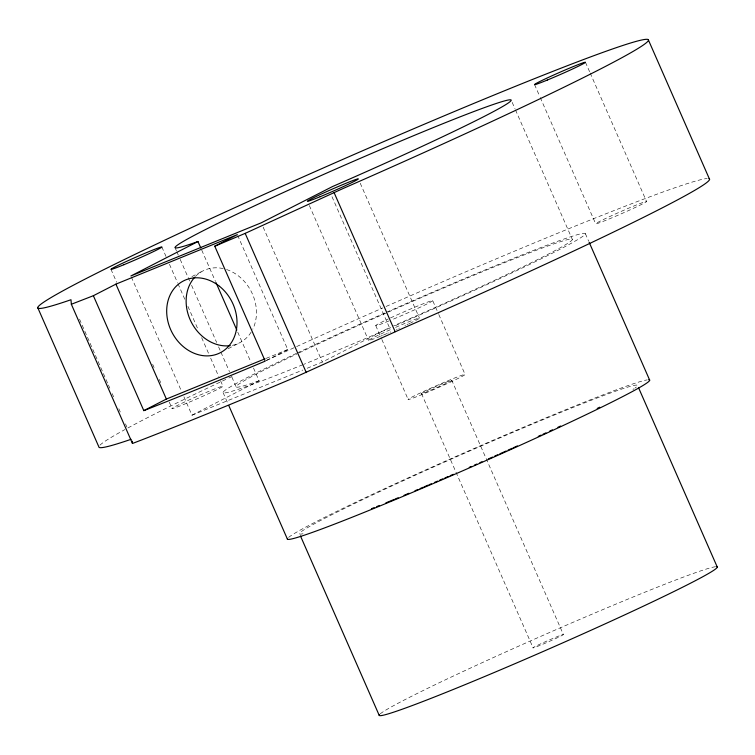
<?xml version="1.0" encoding="UTF-8"?>
<svg xmlns="http://www.w3.org/2000/svg" width="755" height="755" viewBox="0 0 755 755"><rect width="100%" height="100%" fill="white"/><g stroke="black" fill="none" stroke-linecap="round" stroke-linejoin="round"><path stroke-width="0.57" stroke-dasharray="3.77 2.83" d="M191.902 276.585L203.161 270.8M228.17 348.687L239.429 342.902M266.241 360.607L287.768 349.546L237.797 235.702M183.946 396.856L191.996 415.203L259.078 380.756L253.397 367.798M307.162 368.242L322.376 362.041L389.448 327.594L331.181 194.837M266.09 358.389L287.768 349.546M191.996 415.203L302.821 370.016M259.078 380.756L256.908 381.53A183.569 7.371 -23.7 0 1 297.036 353.868M585.436 62.25L589.712 71.989M590.174 73.037L646.563 201.51A27.784 1.114 -23.7 0 1 608.398 219.28A27.784 1.114 -23.7 0 1 608.388 217.176A27.784 1.114 -23.7 0 1 646.563 201.51M534.559 84.579L539.778 96.48M540.24 97.527L595.686 223.839M585.37 233.663L588.673 241.204M512.173 102.387L515.014 108.862M515.486 109.937L572.337 239.448M390.495 317.93A31.097 1.246 -23.7 0 1 432.69 300.613L438.334 313.476M438.787 314.514L465.108 374.48A31.097 1.246 -23.7 0 1 422.404 394.374A31.097 1.246 -23.7 0 1 422.394 392.015A31.097 1.246 -23.7 0 1 465.108 374.48M451.783 380.312A16.534 0.661 -23.7 0 1 429.17 390.854A16.534 0.661 -23.7 0 1 428.963 389.693A16.534 0.661 -23.7 0 1 451.783 380.312L563.381 634.53A16.534 0.661 -23.7 0 1 540.759 645.081A16.534 0.661 -23.7 0 1 540.552 643.911A16.534 0.661 -23.7 0 1 563.381 634.53M360.22 183.191L419.459 318.138M421.488 393.6L533.087 647.818M375.745 325.584L381.398 338.466M381.851 339.495L408.172 399.47M309.342 205.53L368.572 340.467M263.155 227.132L322.376 362.041M201.755 250.16L215.496 281.455M237.759 332.181L251.028 362.4M174.99 247.546L176.406 250.783M176.887 251.859L178.303 255.096M180.2 259.418L189.675 281.002M191.572 285.315L216.676 342.515M218.572 346.838L220.469 351.15M220.941 352.226L229.473 371.658M231.842 377.056L236.107 386.768M161.863 247.008L166.128 256.719M169.441 264.269L177.501 282.625M177.972 283.701L185.079 299.886M187.919 306.36L197.395 327.953M201.661 337.664L208.767 353.85M210.664 358.172L218.714 376.518M220.611 380.831L222.98 386.23A27.784 1.114 -23.7 0 1 185.032 403.925A27.784 1.114 -23.7 0 1 184.588 402.009A27.784 1.114 -23.7 0 1 222.98 386.23M223.074 392.553L228.274 404.406M131.361 277.057L181.578 391.458M110.976 269.327L116.657 282.276M152.661 364.297L154.086 367.534M159.296 379.406L160.721 382.653M169.243 402.075L172.093 408.549M79.511 319.148L107.937 383.908M108.409 384.984L109.824 388.221M112.193 393.619L113.618 396.856M118.828 408.729L120.253 411.966M125.462 423.838L126.887 427.075M99.934 445.205A333.427 13.382 -23.7 0 1 124.924 429.576M127.906 427.953A333.427 13.382 -23.7 0 1 227.812 378.472M228.859 377.981A333.427 13.382 -23.7 0 1 232.021 376.49M266.619 360.352A333.427 13.382 -23.7 0 1 382.87 307.889M386.06 306.483A333.427 13.382 -23.7 0 1 707.161 178.548M388.372 312.041A183.569 7.371 -23.7 0 1 572.318 239.335A183.569 7.371 -23.7 0 1 393.695 325.754M299.084 352.896A183.569 7.371 -23.7 0 1 387.324 312.513M288.589 537.418A197.81 7.937 -23.7 0 1 463.985 452.915A197.81 7.937 -23.7 0 1 647.177 379.888M303.038 533.747A184.579 7.408 -23.7 0 1 465.665 452.755A184.579 7.408 -23.7 0 1 635.078 388.004M634.087 388.683A184.579 7.408 -23.7 0 1 632.935 389.438M386.437 312.277A197.81 7.937 -23.7 0 1 585.333 233.569A197.81 7.937 -23.7 0 1 394.535 326.009M390.75 327.661A197.81 7.937 -23.7 0 1 383.191 330.935L377.557 333.37A197.81 7.937 -23.7 0 1 303.803 364.325M302.859 364.703A197.81 7.937 -23.7 0 1 252.179 384.437L249.159 385.531A197.81 7.937 -23.7 0 1 296.375 353.397M297.3 352.962A197.81 7.937 -23.7 0 1 385.494 312.693M432.69 300.613A31.097 1.246 -23.7 0 1 391.298 319.988M388.967 320.941A31.097 1.246 -23.7 0 1 388.212 318.997M395.601 327.368A27.784 1.114 -23.7 0 1 418.081 318.346A27.784 1.114 -23.7 0 1 410.843 322.829M410.229 323.112A27.784 1.114 -23.7 0 1 408.974 323.716M408.313 324.027A27.784 1.114 -23.7 0 1 406.964 324.659M405.567 325.311A27.784 1.114 -23.7 0 1 404.85 325.641M399.565 328.038A27.784 1.114 -23.7 0 1 398.782 328.387M397.205 329.095A27.784 1.114 -23.7 0 1 396.413 329.444M390.826 331.889A27.784 1.114 -23.7 0 1 390.033 332.228M388.466 332.908A27.784 1.114 -23.7 0 1 387.683 333.238M386.919 333.559A27.784 1.114 -23.7 0 1 383.181 335.135M382.464 335.428A27.784 1.114 -23.7 0 1 381.058 336.003M380.378 336.286A27.784 1.114 -23.7 0 1 369.27 339.844A27.784 1.114 -23.7 0 1 391.609 329.123M251.132 332.153A40.355 33.664 62.8 0 1 231.37 345.507M195.47 276.424A40.355 33.664 62.8 0 1 223.225 268.591M226.528 269.507A40.355 33.664 62.8 0 1 237.995 275.575L238.957 276.33A40.355 33.664 62.8 0 1 252.746 329.246M380.199 713.919A184.579 7.408 -23.7 0 1 545.374 634.342A184.579 7.408 -23.7 0 1 715.551 566.722"/><path stroke-width="1.13" d="M197.961 241.524L130.889 275.971L261.258 222.81L332.577 186.523A183.569 7.371 -23.7 0 0 509.889 99.802A183.569 7.371 -23.7 0 0 291.128 189.005A183.569 7.371 -23.7 0 0 195.8 242.298L197.961 241.524L200.811 247.999M93.365 295.715L115.921 284.135L237.325 234.626L214.769 246.215L265.213 361.135L260.985 362.91A393.374 15.789 -23.7 0 1 146.989 409.399L143.809 410.635L93.365 295.715L71.347 304.256L132.465 443.478L141.647 439.948A393.374 15.789 -23.7 0 0 292.949 378.255L404.274 327.698A333.427 13.382 -23.7 0 0 708.973 178.671M143.809 410.635L166.364 399.055L265.005 358.833M214.769 246.215L245.177 233.37L343.157 188.476A333.427 13.382 -23.7 0 0 645.176 39.402A333.427 13.382 -23.7 0 0 254.803 198.584A333.427 13.382 -23.7 0 0 66.836 301.151L70.979 299.726L71.347 304.256M131.059 439.306L127.944 440.373A333.427 13.382 -23.7 0 1 98.867 446.894L37.75 307.672M648.46 40.1L709.577 179.322M589.145 242.28L649.668 380.142M638.475 387.551L717.241 566.996M334.031 192.459L395.139 331.681M245.177 233.37L306.294 372.593M215.968 282.54L236.815 330.029M300.452 535.927L379.218 715.362M228.746 405.482L287.381 539.042M115.921 284.135L166.364 399.055M132.276 441.213L132.465 443.478M648.705 379.756A197.81 7.937 -23.7 0 1 447.498 477.415L441.854 479.85A197.81 7.937 -23.7 0 1 287.41 538.749M599.734 407.2A184.579 7.408 -23.7 0 1 597.196 408.464M560.606 426.028A184.579 7.408 -23.7 0 1 557.917 427.292M552.452 429.84A184.579 7.408 -23.7 0 1 549.668 431.133M545.922 432.87A184.579 7.408 -23.7 0 1 543.072 434.191M541.156 435.069A184.579 7.408 -23.7 0 1 538.268 436.399M517.401 445.922A184.579 7.408 -23.7 0 1 513.324 447.762M512.296 448.225A184.579 7.408 -23.7 0 1 508.181 450.074M506.114 451.009A184.579 7.408 -23.7 0 1 499.876 453.802M497.79 454.736A184.579 7.408 -23.7 0 1 494.638 456.143M492.543 457.077A184.579 7.408 -23.7 0 1 488.334 458.946M481.992 461.758A184.579 7.408 -23.7 0 1 479.869 462.692M476.688 464.089A184.579 7.408 -23.7 0 1 474.565 465.023M471.384 466.43A184.579 7.408 -23.7 0 1 469.261 467.354M453.349 474.3A184.579 7.408 -23.7 0 1 450.178 475.669M448.064 476.584A184.579 7.408 -23.7 0 1 444.912 477.943M442.808 478.849A184.579 7.408 -23.7 0 1 439.665 480.208M437.57 481.105A184.579 7.408 -23.7 0 1 434.446 482.445M431.332 483.776A184.579 7.408 -23.7 0 1 429.265 484.663M428.227 485.097A184.579 7.408 -23.7 0 1 424.112 486.852M423.093 487.286A184.579 7.408 -23.7 0 1 420.035 488.589M417.996 489.448A184.579 7.408 -23.7 0 1 414.967 490.731M408.965 493.26A184.579 7.408 -23.7 0 1 404.029 495.327M398.178 497.762A184.579 7.408 -23.7 0 1 395.299 498.961M394.336 499.357A184.579 7.408 -23.7 0 1 389.608 501.32M388.665 501.707A184.579 7.408 -23.7 0 1 385.871 502.858M379.472 505.482A184.579 7.408 -23.7 0 1 376.783 506.577M374.121 507.662A184.579 7.408 -23.7 0 1 371.498 508.728M230.303 345.667A40.355 33.664 62.8 0 1 204.596 338.136L203.633 337.381A40.355 33.664 62.8 0 1 194.733 277.208M716.731 566.712A184.579 7.408 -23.7 0 1 551.093 648.007A184.579 7.408 -23.7 0 1 379.378 714.787M219.516 286.315L218.544 285.56A40.355 33.664 62.8 0 0 171.168 292.968A40.355 33.664 62.8 0 0 184.182 347.366L185.145 348.121A40.355 33.664 62.8 0 0 232.531 340.713A40.355 33.664 62.8 0 0 219.516 286.315M123.914 264.703A27.784 1.114 -23.7 0 0 161.863 247.008A27.784 1.114 -23.7 0 0 123.48 262.787A27.784 1.114 -23.7 0 0 123.914 264.703M547.281 80.058A27.784 1.114 -23.7 0 0 585.446 62.278A27.784 1.114 -23.7 0 0 547.271 77.954A27.784 1.114 -23.7 0 0 547.281 80.058M320.177 196.687A27.784 1.114 -23.7 0 0 358.342 178.907A27.784 1.114 -23.7 0 0 320.167 194.582A27.784 1.114 -23.7 0 0 320.177 196.687"/></g></svg>
